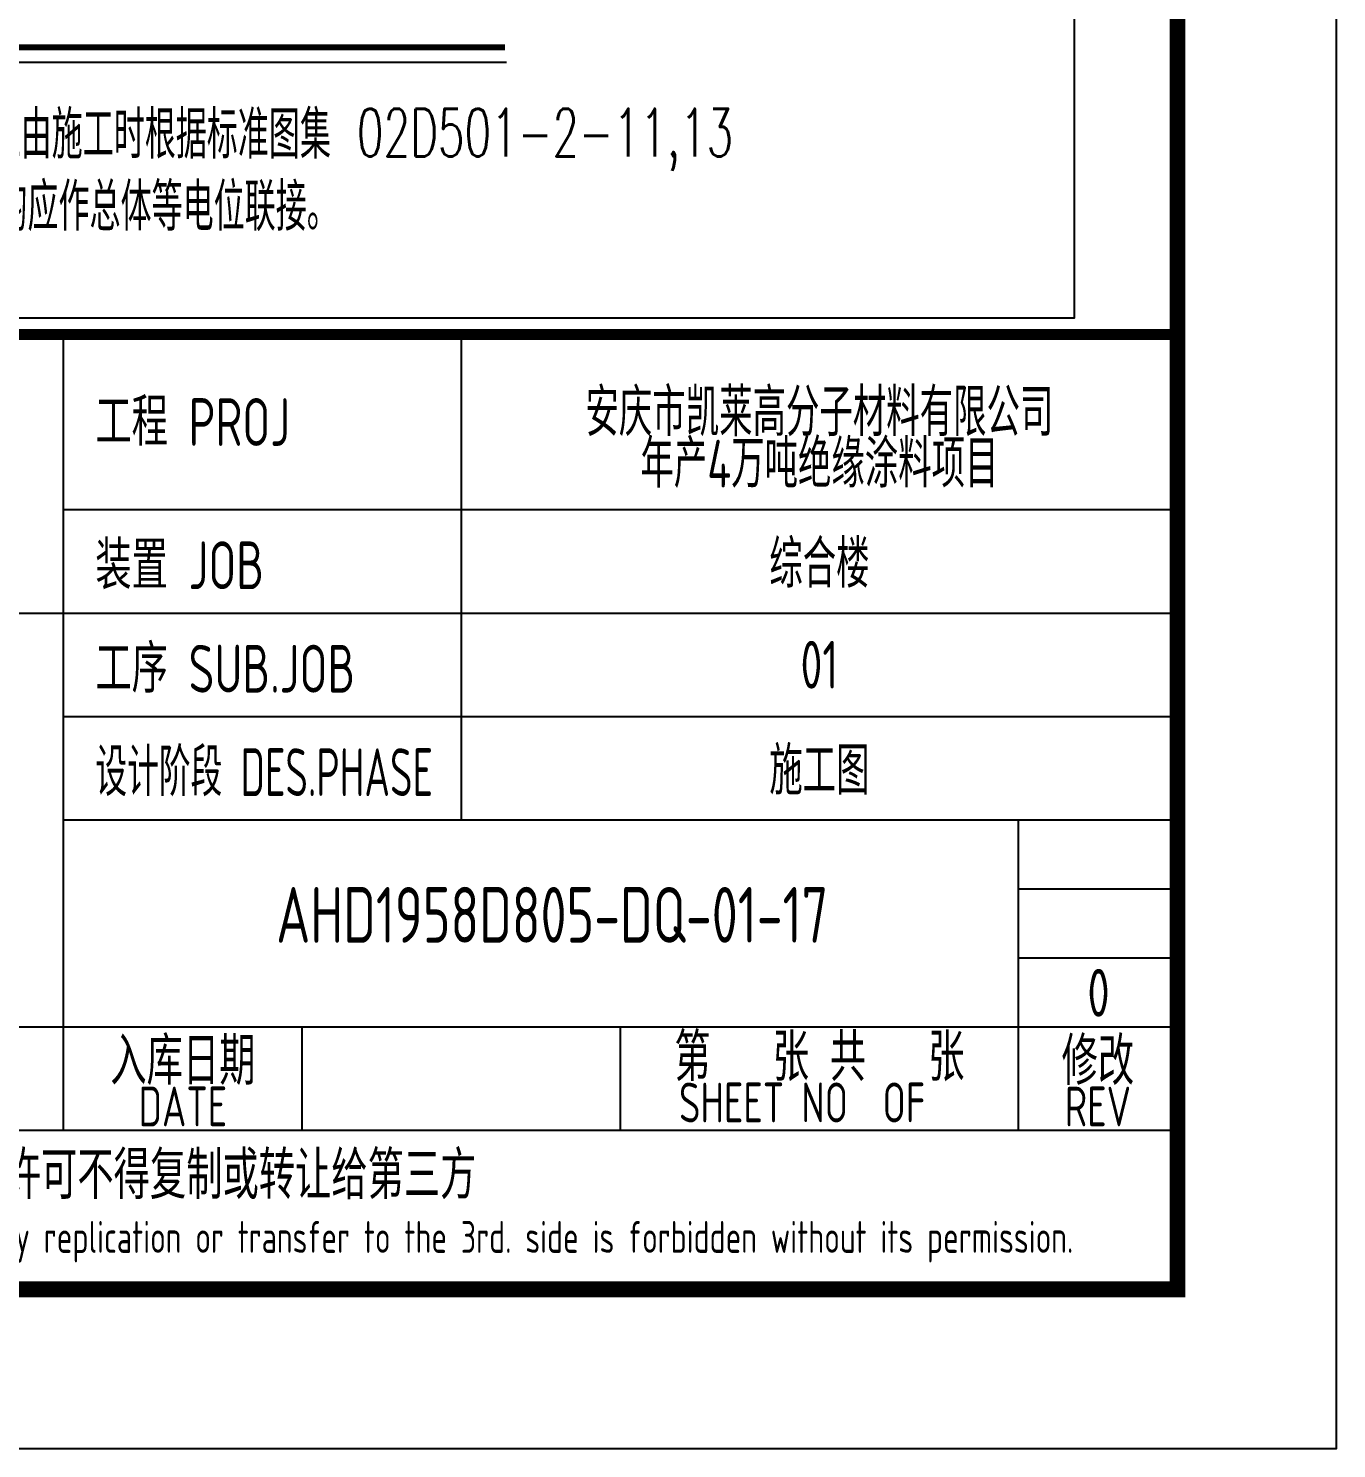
# Model space of a CAD drawing. Extents: x 6250600 to 6678662, y -692028 to -290561.
# Drawn here: x 6312126 to 6320347, y -603660 to -594737 of the extents above; entities that cross this region are included whole.
import ezdxf
from ezdxf.enums import TextEntityAlignment as Align

# ---------------------------------------------------------------- set-up
doc = ezdxf.new("R2010")
doc.units = 0
doc.header["$LTSCALE"] = 1000
doc.header["$MEASUREMENT"] = 0
doc.layers.get('0').update_dxf_attribs({"linetype": 'CONTINUOUS'})
for name, color, linetype in [('AXIS', 3, 'CONTINUOUS'), ('PUB_TITLE', 4, 'CONTINUOUS'), ('TEXT', 7, 'CONTINUOUS'), ('文字', 11, 'CONTINUOUS'), ('电气', 7, 'CONTINUOUS')]:
    doc.layers.add(name, color=color, linetype=linetype)
doc.styles.add('_HZTXT1', font='simplex.shx', dxfattribs={"width": 0.8, "bigfont": 'hztxt.shx'})
doc.styles.add('AHD', font='sceie.shx', dxfattribs={"width": 0.7, "bigfont": 'sceic.shx'})
doc.styles.add('sceie', font='sceie.shx', dxfattribs={"width": 0.7, "bigfont": 'sceic.shx'})
doc.styles.add('TSSD_Rein', font='Tssdeng.shx', dxfattribs={"width": 0.7, "bigfont": 'hztxt.shx'})

msp = doc.modelspace()

# ---------------------------------------------------------------- linework, layer by layer
for p, q in [((6312346.9, -601660.1), (6312346.9, -596660.1)), ((6314846.9, -599710.1), (6314846.9, -596660.1)), ((6319346.9, -602660.1), (6319346.9, -596660.1)), ((6312346.9, -597760.1), (6319346.9, -597760.1)), ((6301346.9, -598410.1), (6319346.9, -598410.1)), ((6312346.9, -599060.1), (6319346.9, -599060.1)), ((6312346.9, -599710.1), (6319346.9, -599710.1)), ((6318346.9, -601660.1), (6318346.9, -599710.1)), ((6318346.9, -600143.4), (6319346.9, -600143.4)), ((6318346.9, -600576.7), (6319346.9, -600576.7)), ((6301346.9, -601010.1), (6319346.9, -601010.1)), ((6313846.9, -601660.1), (6313846.9, -601010.1)), ((6315846.9, -601660.1), (6315846.9, -601010.1)), ((6301346.9, -601660.1), (6319346.9, -601660.1)), ((6301346.9, -602660.1), (6319346.9, -602660.1))]:
    msp.add_line(p, q)
msp.add_lwpolyline([(6319346.9, -596660.1, 70, 70, 0), (6301346.9, -596660.1, 70, 70, 0), (6301346.9, -602660.1, 0, 0, 0)], format="xyseb")
at = {"layer": 'PUB_TITLE', "color": 4}
msp.add_lwpolyline([(6260946.9, -603660.1), (6320346.9, -603660.1), (6320346.9, -561660.1), (6260946.9, -561660.1)], close=True, dxfattribs=at)
at = {"layer": 'PUB_TITLE', "color": 4, "const_width": 100}
msp.add_lwpolyline([(6263446.9, -602660.1), (6319346.9, -602660.1), (6319346.9, -562660.1), (6263446.9, -562660.1)], close=True, dxfattribs=at)
at = {"layer": 'TEXT'}
msp.add_lwpolyline([(6309547.9, -594855.5, 37.5, 37.5, 0), (6315120.9, -594855.5, 97.5, 97.5, 0)], format="xyseb", dxfattribs=at)
msp.add_lwpolyline([(6309558.3, -594949.7), (6315131.3, -594949.7)], dxfattribs=at)
at = {"layer": '电气'}
msp.add_lwpolyline([(6307145.5, -586916.6), (6318698.5, -586916.6), (6318698.5, -596556.5), (6307145.5, -596556.5)], close=True, dxfattribs=at)

# ---------------------------------------------------------------- texts
at = {"style": 'AHD'}
for s, width, p in [('工程 PROJ', 0.8, (6312546.9, -597360.1)), ('工程 PROJ', 0.8, (6312546.9, -597360.1)), ('装置 JOB', 0.8, (6312546.9, -598260.1)), ('装置 JOB', 0.8, (6312546.9, -598260.1)), ('工序 SUB.JOB', 0.8, (6312546.9, -598910.1)), ('工序 SUB.JOB', 0.8, (6312546.9, -598910.1)), ('设计阶段 DES.PHASE', 0.7, (6312546.9, -599560.1)), ('设计阶段 DES.PHASE', 0.7, (6312546.9, -599560.1))]:
    msp.add_text(s, height=300, dxfattribs=dict(at, width=width)).set_placement(p)
at = {"style": 'AHD', "width": 0.8}
for s, height, p in [('入库日期', 300, (6313096.9, -601210.1)), ('入库日期', 300, (6313096.9, -601210.1)), ('第   张 共   张', 300, (6317096.9, -601185.1)), ('修改', 300, (6318846.9, -601210.1)), ('修改', 300, (6318846.9, -601210.1)), ('DATE', 250, (6313096.9, -601510.1)), ('DATE', 250, (6313096.9, -601510.1)), ('SHEET NO  OF  ', 250, (6317096.9, -601485.1)), ('SHEET NO  OF  ', 250, (6317096.9, -601485.1)), ('REV', 250, (6318846.9, -601510.1)), ('REV', 250, (6318846.9, -601510.1)), ('本文件专有权属安徽华东化工医药工程有限责任公司所有,未经许可不得复制或转让给第三方', 300, (6310346.9, -601960.1)), ('本文件专有权属安徽华东化工医药工程有限责任公司所有,未经许可不得复制或转让给第三方', 300, (6310346.9, -601960.1)), ('The proprietary right of this document belongs to Anhui Huadong Chemical And Medical Engineering  Co.,Ltd.  and any replication or transfer to the 3rd. side is forbidden without its permission. ', 200, (6310346.9, -602360.1)), ('The proprietary right of this document belongs to Anhui Huadong Chemical And Medical Engineering  Co.,Ltd.  and any replication or transfer to the 3rd. side is forbidden without its permission. ', 200, (6310346.9, -602360.1))]:
    msp.add_text(s, height=height, dxfattribs=at).set_placement(p, align=Align.MIDDLE)
at = {"width": 0.8}
for tag, text, height, style, p in [('AHD1958D805-DQ-01-17', '200320-02-040', 350, 'sceie', (6315417.6, -600306.3)), ('0', '0', 300, 'AHD', (6318850.9, -600796.2)), ('0', '0', 300, 'AHD', (6318850.9, -600796.2))]:
    msp.add_attdef(tag, text=text, height=height, dxfattribs=dict(at, style=style)).set_placement(p, align=Align.MIDDLE)
at = {"layer": 'AXIS', "style": 'TSSD_Rein', "width": 0.7}
for s, p in [('安庆市凯莱高分子材料有限公司', (6317096.9, -597132.5)), ('年产4万吨绝缘涂料项目', (6317096.9, -597455.5)), ('综合楼', (6317096.9, -598085.1)), ('01', (6317096.9, -598735.1)), ('施工图', (6317096.9, -599385.1))]:
    msp.add_text(s, height=300, dxfattribs=at).set_placement(p, align=Align.MIDDLE)
at = {"layer": '文字', "color": 7, "style": '_HZTXT1', "width": 0.65}
for s, p in [('注：本图只作示意用。具体接线应由施工时根据标准图集', (6309152.3, -595555.1)), ('02D501-2-11,13', (6314190.3, -595541.4)), ('所有进出建筑物的金属管均应作总体等电位联接。', (6309780.3, -596008.7))]:
    msp.add_text(s, height=300, dxfattribs=at).set_placement(p)

doc.saveas('drawing.dxf')
